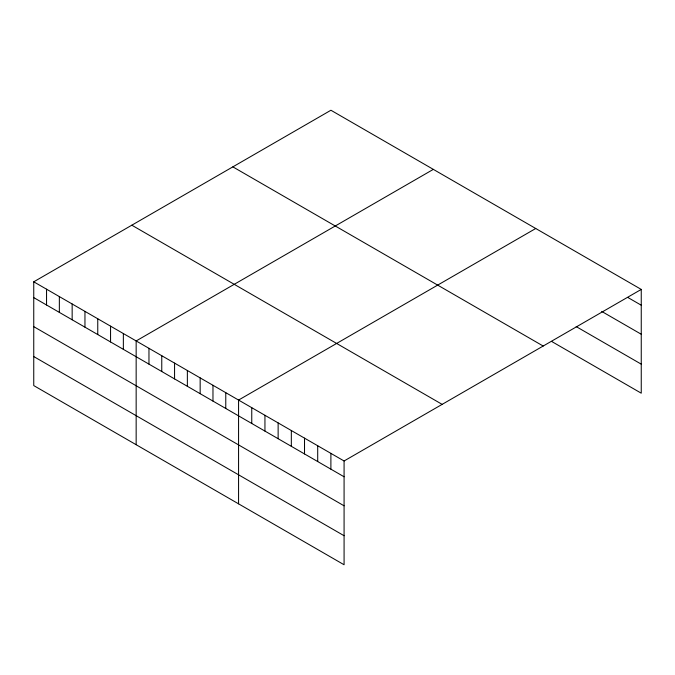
<?xml version="1.0" encoding="UTF-8"?>
<svg xmlns="http://www.w3.org/2000/svg" width="675" height="675" viewBox="0 0 675 675"><rect width="100%" height="100%" fill="white"/><g stroke="black" fill="none" stroke-linecap="round" stroke-linejoin="round"><path stroke-width="1.01" d="M33.75 281.812L344.081 460.983L344.081 564.756L33.75 385.585L33.75 281.812L330.919 110.244L641.25 289.415L641.25 393.188L551.568 341.407M433.325 169.374L136.156 340.942L136.156 444.715M535.739 228.496L238.57 400.064L238.57 503.837M344.081 460.983L641.25 289.415M628.062 297.599L641.25 305.21M601.687 311.403L641.25 334.243M576.18 326.59L641.25 364.154M232.85 166.86L543.181 346.03M131.819 225.197L442.15 404.367M33.75 297.608L344.081 476.778M33.75 326.641L344.081 505.811M33.75 356.552L344.081 535.722M330.893 453.364L330.893 469.167M317.706 445.753L317.706 461.548M304.518 438.134L304.518 453.938M291.33 430.523L291.33 446.318M278.134 422.904L278.134 438.708M264.946 415.294L264.946 431.089M251.758 407.683L251.758 423.478M225.771 392.673L225.771 408.468M212.971 385.282L212.971 401.077M200.163 377.89L200.163 393.685M187.363 370.499L187.363 386.302M174.563 363.108L174.563 378.911M161.764 355.717L161.764 371.52M148.964 348.325L148.964 364.129M123.356 333.551L123.356 349.346M110.557 326.16L110.557 341.955M97.757 318.769L97.757 334.564M84.957 311.377L84.957 327.173M72.157 303.986L72.157 319.781M59.349 296.595L59.349 312.39M46.55 289.204L46.55 304.999"/></g></svg>
